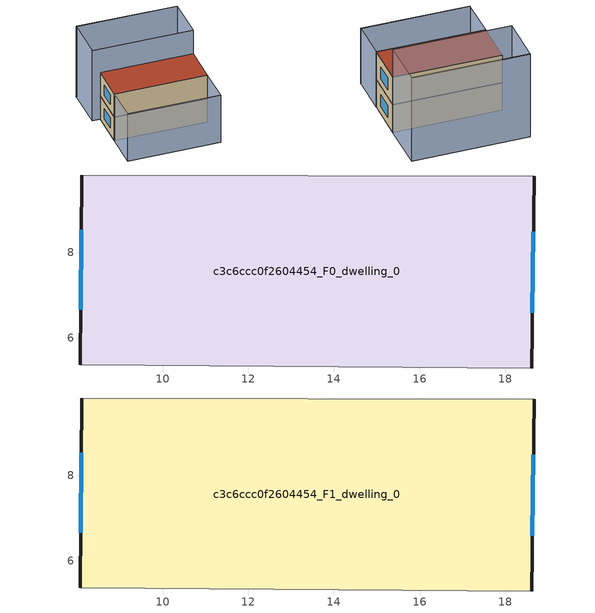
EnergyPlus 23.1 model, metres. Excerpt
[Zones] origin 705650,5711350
c3c6ccc0f2604454_F0_dwelling_0
 floor ground (EU_floor_Construction): 18.67,9.78 18.62,5.3 8.08,5.37 8.11,9.81 z0
 wall outside (EU_wall_Construction): 8.11,9.81 8.08,5.37 / 18.62,5.3 18.67,9.78 z0:3
 wall adiabatic (EU_wall_Construction): 8.08,5.37 18.62,5.3 / 18.67,9.78 8.11,9.81 z0:3
 window (EU_Window_Construction): 8.1,8.52 8.09,6.65 / 18.63,6.59 18.66,8.48 z0.87:2.13
c3c6ccc0f2604454_F1_dwelling_0
 floor to c3c6ccc0f2604454_F0_dwelling_0 (EU_floor_Construction): 18.67,9.78 18.62,5.3 8.08,5.37 8.11,9.81 z3
 wall outside (EU_wall_Construction): 8.11,9.81 8.08,5.37 / 18.62,5.3 18.67,9.78 z3:6
 wall adiabatic (EU_wall_Construction): 8.08,5.37 18.62,5.3 / 18.67,9.78 8.11,9.81 z3:6
 window (EU_Window_Construction): 8.1,8.52 8.09,6.65 / 18.63,6.59 18.66,8.48 z3.87:5.13
 roof outside (EU_roof_Construction): 18.62,5.3 18.67,9.78 8.11,9.81 8.08,5.37 z6
shading: 8.07,1.29 18.6,1.28 / 8.07,1.24 8.08,5.37 / 8.08,5.37 18.62,5.34 / 18.62,5.34 18.61,1.21 / 18.61,1.21 8.07,1.24 z0:6; 18.66,14.68 7.2,14.68 / 7.22,9.8 7.23,14.76 / 7.23,14.76 18.68,14.73 / 18.68,14.73 18.67,9.78 / 18.67,9.78 7.22,9.8 z0:9
[Building]
EU S2 Campaign: North Axis=0; Terrain=City; Solar Distribution=FullExterior
[Site:Location]
London: Latitude=51.5; Longitude=-0.5; Time Zone=0; Elevation=25
[SizingPeriod:WeatherFileDays]
AnnualSizingPeriod: Begin Month=1; Begin Day of Month=1; End Month=12; End Day of Month=31; Day of Week for Start Day=Monday; Use Weather File Daylight Saving Period=No; Use Weather File Rain and Snow Indicators=No
[MATERIAL]
EU_InternalMass_Material: Roughness=MediumRough; Thickness=0.1; Conductivity=1; Density=1800; Specific Heat=900; Thermal Absorptance=0.9; Solar Absorptance=0.7; Visible Absorptance=0.7
[MATERIAL:NOMASS] Roughness=MediumRough; Thermal Absorptance=0.9; Solar Absorptance=0.7; Visible Absorptance=0.7
Name | Thermal Resistance
EU_wall_NoMass | 0.724719
EU_roof_NoMass | 2.98947
EU_floor_NoMass | 2.39157
[WINDOWMATERIAL:SIMPLEGLAZINGSYSTEM]
EU_Window_SimpleGlazing: UFactor=2.63425; Solar Heat Gain Coefficient=0.76; Visible Transmittance=0.76
[CONSTRUCTION]
EU_wall_Construction: EU_wall_NoMass
EU_roof_Construction: EU_roof_NoMass
EU_floor_Construction: EU_floor_NoMass
EU_Window_Construction: EU_Window_SimpleGlazing
EU_InternalMass_Construction: EU_InternalMass_Material
[ZONE] Type=1; Multiplier=1; Ceiling Height=autocalculate; Floor Area=autocalculate; Part of Total Floor Area=Yes
Name | Volume
c3c6ccc0f2604454_F0_dwelling_0 | 141.026
c3c6ccc0f2604454_F1_dwelling_0 | 141.025
[INTERNALMASS] Construction=EU_InternalMass_Construction; Surface Area=47.0085
Name | Zone or ZoneList
c3c6ccc0f2604454_F0_dwelling_0_EU_InternalMass | c3c6ccc0f2604454_F0_dwelling_0
c3c6ccc0f2604454_F1_dwelling_0_EU_InternalMass | c3c6ccc0f2604454_F1_dwelling_0
[OTHEREQUIPMENT] Fuel Type=Electricity; Design Level Calculation Method=Watts/Area; Power per Zone Floor Area=1; Fraction Latent=0; Fraction Radiant=0; Fraction Lost=0; Carbon Dioxide Generation Rate=0; EndUse Subcategory=EU_Step8_InternalGains
Name | Zone or ZoneList or Space or SpaceList | Schedule
EU_Step8_InternalGain_c3c6ccc0f2604454_F0_dwelling_0_f000 | c3c6ccc0f2604454_F0_dwelling_0 | EU_Step8_GainSchedule_c3c6ccc0f2604454_F0_dwelling_0_f000
EU_Step8_InternalGain_c3c6ccc0f2604454_F1_dwelling_0_f000 | c3c6ccc0f2604454_F1_dwelling_0 | EU_Step8_GainSchedule_c3c6ccc0f2604454_F1_dwelling_0_f000
[ZONEVENTILATION:DESIGNFLOWRATE] Schedule=EU_AlwaysOn; Design Flow Rate Calculation Method=AirChanges/Hour; Air Changes per Hour=0.418135; Ventilation Type=Natural; Fan Pressure Rise=0; Fan Total Efficiency=1; Constant Term Coefficient=1; Temperature Term Coefficient=0; Velocity Term Coefficient=0; Velocity Squared Term Coefficient=0; Minimum Indoor Temperature=-100; Maximum Indoor Temperature=100; Delta Temperature=-100; Minimum Outdoor Temperature=-100; Maximum Outdoor Temperature=100; Maximum Wind Speed=40
Name | Zone or ZoneList or Space or SpaceList
EU_ConstantAir_c3c6ccc0f2604454_F0_dwelling_0 | c3c6ccc0f2604454_F0_dwelling_0
EU_ConstantAir_c3c6ccc0f2604454_F1_dwelling_0 | c3c6ccc0f2604454_F1_dwelling_0
[HVACTEMPLATE:THERMOSTAT] Constant Heating Setpoint=20; Constant Cooling Setpoint=50
EU_HeatOnly_c3c6ccc0f2604454_F0_dwelling_0; EU_HeatOnly_c3c6ccc0f2604454_F1_dwelling_0
[HVACTEMPLATE:ZONE:IDEALLOADSAIRSYSTEM] System Availability Schedule=EU_AlwaysOn; Maximum Heating Supply Air Temperature=50; Minimum Cooling Supply Air Temperature=13; Maximum Heating Supply Air Humidity Ratio=0.0156; Minimum Cooling Supply Air Humidity Ratio=0.0077; Heating Limit=NoLimit; Cooling Limit=NoLimit; Heating Availability Schedule=EU_AlwaysOn; Cooling Availability Schedule=EU_CoolingOff; Dehumidification Control Type=ConstantSensibleHeatRatio; Cooling Sensible Heat Ratio=0.7; Dehumidification Setpoint=60; Humidification Control Type=None; Humidification Setpoint=30; Outdoor Air Method=None; Outdoor Air Flow Rate per Person=0.00944; Outdoor Air Flow Rate per Zone Floor Area=0; Outdoor Air Flow Rate per Zone=0; Demand Controlled Ventilation Type=None; Outdoor Air Economizer Type=NoEconomizer; Heat Recovery Type=None; Sensible Heat Recovery Effectiveness=0.7; Latent Heat Recovery Effectiveness=0.65
Name | Template Thermostat
c3c6ccc0f2604454_F0_dwelling_0 | EU_HeatOnly_c3c6ccc0f2604454_F0_dwelling_0
c3c6ccc0f2604454_F1_dwelling_0 | EU_HeatOnly_c3c6ccc0f2604454_F1_dwelling_0
[SIZING:ZONE] Zone Cooling Design Supply Air Temperature Input Method=SupplyAirTemperature; Zone Cooling Design Supply Air Temperature=13; Zone Heating Design Supply Air Temperature Input Method=SupplyAirTemperature; Zone Heating Design Supply Air Temperature=50; Zone Cooling Design Supply Air Humidity Ratio=0.008; Zone Heating Design Supply Air Humidity Ratio=0.008; Cooling Design Air Flow Method=DesignDay; Cooling Design Air Flow Rate=0; Cooling Minimum Air Flow per Zone Floor Area=0.000762; Cooling Minimum Air Flow=0; Cooling Minimum Air Flow Fraction=0.2; Heating Design Air Flow Method=DesignDay; Heating Design Air Flow Rate=0; Heating Maximum Air Flow per Zone Floor Area=0.002032; Heating Maximum Air Flow=0.141576; Heating Maximum Air Flow Fraction=0.3; Account for Dedicated Outdoor Air System=No; Dedicated Outdoor Air System Control Strategy=NeutralSupplyAir; Dedicated Outdoor Air Low Setpoint Temperature for Design=autosize; Dedicated Outdoor Air High Setpoint Temperature for Design=autosize; Zone Load Sizing Method=Sensible Load Only No Latent Load; Zone Latent Cooling Design Supply Air Humidity Ratio Input Method=HumidityRatioDifference; Zone Cooling Design Supply Air Humidity Ratio Difference=0.005; Zone Latent Heating Design Supply Air Humidity Ratio Input Method=HumidityRatioDifference; Zone Humidification Design Supply Air Humidity Ratio Difference=0.005
c3c6ccc0f2604454_F0_dwelling_0; c3c6ccc0f2604454_F1_dwelling_0
[SCHEDULE:CONSTANT]
Name | Hourly Value
EU_AlwaysOn | 1
EU_CoolingOff | 0
[SCHEDULE:FILE] Column Number=1; Rows to Skip at Top=0; Number of Hours of Data=8760; Column Separator=Comma; Interpolate to Timestep=No; Minutes per Item=60; Adjust Schedule for Daylight Savings=Yes
Name | File
EU_Step8_GainSchedule_c3c6ccc0f2604454_F0_dwelling_0_f000 | ../../schedules/c3c6ccc0f2604454/c3c6ccc0f2604454_F0_dwelling_0_f000_gain.csv
EU_Step8_GainSchedule_c3c6ccc0f2604454_F1_dwelling_0_f000 | ../../schedules/c3c6ccc0f2604454/c3c6ccc0f2604454_F1_dwelling_0_f000_gain.csv
